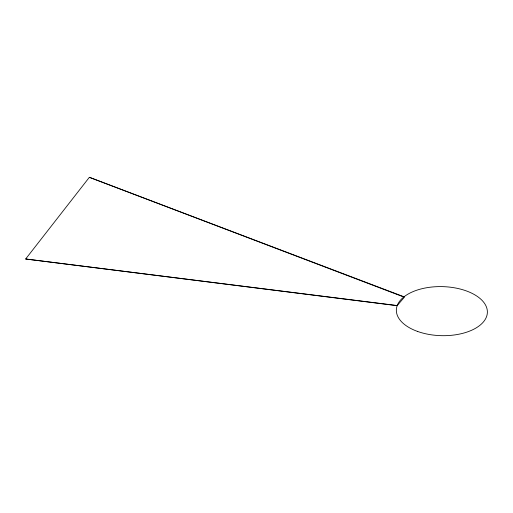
<?xml version="1.0" encoding="UTF-8"?>
<svg xmlns="http://www.w3.org/2000/svg" width="513" height="513" viewBox="0 0 513 513"><rect width="100%" height="100%" fill="white"/><g stroke="black" fill="none" stroke-linecap="round" stroke-linejoin="round"><path stroke-width="0.77" d="M89.358 177.306L404.359 297.213L397.12 305.684L25.65 258.994L89.358 177.306L404.045 296.79M25.65 258.994L397.216 305.549M417.704 331.488A45.529 24.528 1.5 0 0 487.35 312.872A45.529 24.528 1.5 0 0 420.532 289.075A45.529 24.528 1.5 0 0 417.704 331.488"/></g></svg>
